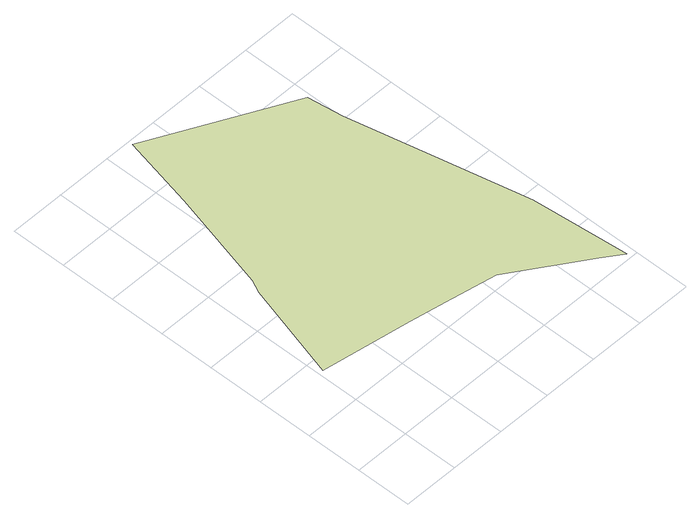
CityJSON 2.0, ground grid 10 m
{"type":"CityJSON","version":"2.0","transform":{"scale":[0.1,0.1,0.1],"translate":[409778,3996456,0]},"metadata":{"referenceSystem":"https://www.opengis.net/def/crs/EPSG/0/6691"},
"CityObjects":{
"landuse1":{"type":"LandUse","attributes":{"class":"201","LandUseDetailAttribute.orgLandUse":"1","LandUseDetailAttribute.areaInSquareMeter":1862.3,"LandUseDetailAttribute.prefecture":"08","LandUseDetailAttribute.city":"08220","LandUseDetailAttribute.surveyYear":2022},"geometry":[{"type":"MultiSurface","lod":"1","boundaries":[[[0,1,2,3,4,5,6,7,8,9,10,11,12,13]]]}]}
},
"vertices":[
[436,351,0],[402,506,0],[393,569,0],[147,692,0],[117,560,0],[63,370,10],[59,353,0],[10,176,0],[170,150,0],[234,138,0],[325,121,0],[454,34,0],[488,9,0],[472,185,0]
]}
